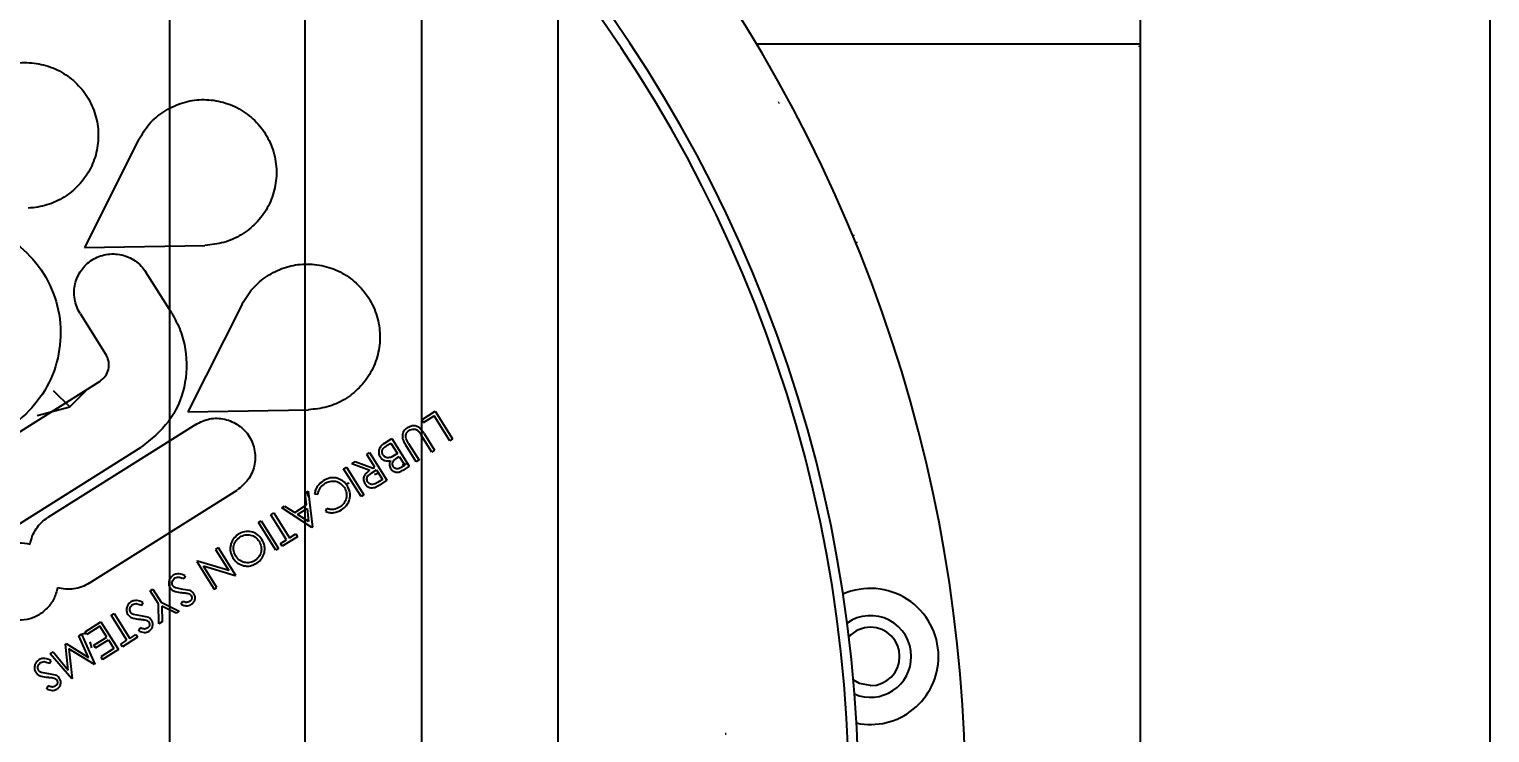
# Model space of a CAD drawing. Header units: inches. Extents: x -347369 to -260369, y 119522 to 149869.
# Drawn here: x -344600.8 to -344525.6, y 139462.2 to 139498.4 of the extents above; entities that cross this region are included whole.
import ezdxf

# ---------------------------------------------------------------- set-up
doc = ezdxf.new("R2010")
doc.units = ezdxf.units.IN
doc.header["$LTSCALE"] = 300
doc.linetypes.add('DOT2', pattern=[0.635, 0, -0.635])
doc.layers.add('INCASTELLATURA MOT', color=4, linetype='Continuous')
doc.layers.add('QUOTE', color=7, linetype='Continuous')
doc.styles.get("Standard").update_dxf_attribs({"font": 'romans.shx'})
doc.dimstyles.new('sc1a100_pollici', dxfattribs={"dimscale": 100, "dimtxt": 3, "dimasz": 3, "dimexe": 0, "dimexo": 0, "dimgap": 1, "dimtad": 1, "dimzin": 12, "dimdsep": 46, "dimtxsty": 'Standard', "dimblk": 'CLOSEDBLANK', "dimcen": 1, "dimclrd": 253, "dimclre": 253, "dimclrt": 2, "dimadec": 0, "dimazin": 3, "dimtfac": 1, "dimtmove": 0, "dimatfit": 1, "dimldrblk": 'CLOSEDBLANK', "dimfxl": 1, "dimtolj": 1, "dimtzin": 0, "dimarcsym": 0})

# ---------------------------------------------------------------- blocks, each defined once
blk = doc.blocks.new('_ClosedBlank')
at = {"color": 0, "linetype": 'ByBlock', "lineweight": -2}
for p, q in [((-1, 0.16667), (0, 0)), ((-1, 0.16667), (-1, -0.16667)), ((0, 0), (-1, -0.16667))]:
    blk.add_line(p, q, dxfattribs=at)
blk = doc.blocks.new('*D17')
at = {"layer": 'Defpoints', "color": 0, "transparency": 16777216}
for p in [(-346133.629, 139932.656), (-344588.625, 139932.656), (-345533.629, 138999.656)]:
    blk.add_point(p, dxfattribs=at)
at = {"layer": 'QUOTE', "color": 253, "lineweight": -2, "transparency": 16777216}
for p, q in [((-346133.629, 140232.656), (-346133.629, 143475.513)), ((-344588.625, 139932.656), (-346133.629, 139932.656)), ((-346133.629, 138999.656), (-346133.629, 139932.656)), ((-345533.629, 138999.656), (-346133.629, 138999.656)), ((-346133.629, 138699.656), (-346133.629, 138399.656))]:
    blk.add_line(p, q, dxfattribs=at)
at = {"layer": 'QUOTE', "color": 253, "lineweight": -2, "transparency": 16777216, "xscale": 300, "yscale": 300, "zscale": 300}
for p, rotation in [((-346133.629, 139932.656), 270), ((-346133.629, 138999.656), 90)]:
    blk.add_blockref('_ClosedBlank', p, dxfattribs=dict(at, rotation=rotation))
at = {"layer": 'QUOTE', "color": 2, "transparency": 16777216, "char_height": 300, "attachment_point": 5, "rotation": 90}
for s, insert in [('\\A1;[3\'-0 3/4"]', (-345805.058, 142004.084)), ('\\A1;933', (-346383.629, 142004.084))]:
    blk.add_mtext(s, dxfattribs=dict(at, insert=insert))
blk = doc.blocks.new('*U50')
at = {"layer": 'INCASTELLATURA MOT', "linetype": 'Continuous'}
for p, q in [((-5997.004, 420.5), (-5997.004, 658)), ((-5990.004, 658), (-5990.004, 408))]:
    blk.add_line(p, q, dxfattribs=at)
blk = doc.blocks.new('*U49')
at = {"layer": 'INCASTELLATURA MOT'}
for p, q in [((-10.005, 658), (-10.005, 412)), ((-3.005, 420.5), (-3.005, 658))]:
    blk.add_line(p, q, dxfattribs=at)
blk = doc.blocks.new('A$C2dc59534')
at = {"layer": 'INCASTELLATURA MOT', "color": 40, "linetype": 'Continuous', "lineweight": 25}
for p, q in [((299, 566.5), (299, 511.5)), ((317, 566.5), (317, 511.5)), ((279.23, 548), (299, 548)), ((247.412, 543.061), (244.627, 537.516)), ((244.627, 537.516), (250.831, 537.629)), ((249.116, 534.139), (247.785, 536.254)), ((244.399, 534.124), (245.731, 532.008)), ((252.739, 534.598), (249.954, 529.053)), ((245.417, 530.629), (237.801, 525.835)), ((243.016, 530.163), (243.863, 529.317)), ((243.863, 529.317), (244.763, 530.217)), ((242.19, 528.868), (243.863, 529.317)), ((249.954, 529.053), (256.158, 529.166)), ((261.996, 528.657), (262.686, 529.091)), ((262.082, 528.519), (262.629, 528.863)), ((263.439, 527.577), (262.629, 528.863)), ((262.686, 529.091), (263.582, 527.667)), ((250.353, 528.418), (242.737, 523.624)), ((262.114, 527.943), (261.899, 528.227)), ((262.082, 528.519), (261.996, 528.657)), ((260.059, 527.438), (260.45, 527.684)), ((260.222, 527.346), (260.398, 527.456)), ((260.377, 527.38), (260.409, 527.439)), ((260.398, 527.456), (260.742, 526.91)), ((260.45, 527.684), (261.346, 526.26)), ((261.712, 526.49), (261.171, 527.349)), ((261.313, 527.439), (261.188, 527.671)), ((261.313, 527.439), (261.854, 526.58)), ((262.513, 526.994), (261.972, 527.853)), ((262.114, 527.943), (262.655, 527.083)), ((263.582, 527.667), (263.439, 527.577)), ((239.931, 522.449), (247.548, 527.244)), ((259.16, 526.872), (259.303, 526.962)), ((259.577, 526.21), (259.16, 526.872)), ((259.303, 526.962), (260.199, 525.538)), ((260.662, 526.86), (260.398, 526.719)), ((260.742, 526.91), (260.662, 526.86)), ((260.751, 526.716), (260.832, 526.767)), ((260.832, 526.767), (261.119, 526.311)), ((261.854, 526.58), (261.712, 526.49)), ((262.655, 527.083), (262.513, 526.994)), ((257.971, 526.123), (258.113, 526.213)), ((258.867, 524.699), (257.971, 526.123)), ((258.113, 526.213), (259.01, 524.789)), ((258.392, 526.388), (258.568, 526.499)), ((259.32, 526.048), (258.392, 526.388)), ((258.568, 526.499), (259.496, 526.159)), ((259.418, 525.919), (259.664, 526.072)), ((259.496, 526.159), (259.577, 526.21)), ((259.774, 525.897), (259.561, 525.826)), ((259.664, 526.072), (259.969, 525.587)), ((261.119, 526.311), (260.955, 526.208)), ((261.239, 526.388), (261.012, 526.312)), ((261.346, 526.26), (261.066, 526.083)), ((258.265, 525.393), (258.11, 525.341)), ((259.582, 525.176), (259.915, 525.359)), ((259.969, 525.587), (259.718, 525.43)), ((260.199, 525.538), (259.915, 525.359)), ((244.867, 520.239), (252.484, 525.033)), ((255.994, 524.879), (256.153, 524.979)), ((256.066, 524.271), (255.994, 524.879)), ((256.175, 524.693), (256.085, 524.933)), ((256.153, 524.979), (256.376, 523.132)), ((256.48, 524.839), (256.646, 524.824)), ((259.01, 524.789), (258.867, 524.699)), ((254.229, 523.768), (254.374, 523.86)), ((255.038, 522.483), (254.229, 523.768)), ((254.374, 523.86), (255.183, 522.574)), ((254.781, 524.116), (254.934, 524.212)), ((256.342, 523.11), (254.781, 524.116)), ((254.934, 524.212), (255.453, 523.884)), ((255.453, 523.884), (256.066, 524.271)), ((255.602, 523.786), (256.089, 524.093)), ((256.169, 523.423), (255.602, 523.786)), ((256.089, 524.093), (256.169, 523.423)), ((257.054, 523.927), (257.112, 524.084)), ((253.581, 523.36), (253.723, 523.45)), ((254.477, 521.936), (253.581, 523.36)), ((253.723, 523.45), (254.62, 522.026)), ((256.376, 523.132), (256.342, 523.11)), ((251.525, 522.067), (251.378, 521.974)), ((252.422, 520.643), (251.525, 522.067)), ((254.72, 522.283), (255.038, 522.483)), ((254.808, 522.144), (254.72, 522.283)), ((255.589, 522.636), (254.808, 522.144)), ((255.183, 522.574), (255.502, 522.775)), ((255.502, 522.775), (255.589, 522.636)), ((250.439, 521.383), (250.407, 521.363)), ((250.407, 521.363), (251.304, 519.939)), ((252.056, 520.898), (250.439, 521.383)), ((251.378, 521.974), (252.056, 520.898)), ((254.62, 522.026), (254.477, 521.936)), ((249.812, 520.617), (249.736, 520.469)), ((252.391, 520.623), (250.758, 521.117)), ((251.444, 520.027), (250.758, 521.117)), ((252.422, 520.643), (252.391, 520.623)), ((248.014, 519.856), (248.154, 519.944)), ((248.442, 519.176), (248.014, 519.856)), ((248.154, 519.944), (248.582, 519.264)), ((249.706, 519.926), (249.319, 520)), ((250.05, 519.87), (249.706, 519.926)), ((251.304, 519.939), (251.444, 520.027)), ((247.635, 519.247), (247.559, 519.099)), ((248.459, 518.148), (248.442, 519.176)), ((248.582, 519.264), (249.51, 518.81)), ((249.345, 518.707), (248.612, 519.064)), ((248.612, 519.064), (248.623, 518.252)), ((249.607, 519.147), (249.668, 519.308)), ((246.002, 518.59), (246.148, 518.682)), ((246.812, 517.305), (246.002, 518.59)), ((246.148, 518.682), (246.957, 517.396)), ((247.53, 518.556), (247.142, 518.63)), ((247.874, 518.5), (247.53, 518.556)), ((249.51, 518.81), (249.345, 518.707)), ((244.334, 517.54), (244.471, 517.627)), ((244.841, 516.427), (244.334, 517.54)), ((244.428, 517.599), (244.702, 517.691)), ((244.471, 517.627), (245.165, 516.075)), ((244.665, 517.749), (245.475, 518.259)), ((244.754, 517.608), (244.665, 517.749)), ((245.421, 518.028), (244.754, 517.608)), ((245.773, 517.47), (245.421, 518.028)), ((245.475, 518.259), (246.371, 516.835)), ((246.957, 517.396), (247.275, 517.597)), ((247.275, 517.597), (247.362, 517.458)), ((247.431, 517.777), (247.491, 517.938)), ((248.623, 518.252), (248.459, 518.148)), ((243.65, 517.109), (243.685, 517.132)), ((243.787, 515.774), (243.65, 517.109)), ((243.685, 517.132), (244.841, 516.427)), ((245.142, 516.061), (243.828, 516.865)), ((243.828, 516.865), (243.99, 515.336)), ((245.005, 516.917), (244.926, 517.222)), ((245.105, 517.05), (245.773, 517.47)), ((245.193, 516.91), (245.105, 517.05)), ((245.193, 516.91), (245.861, 517.33)), ((246.141, 516.885), (245.467, 516.461)), ((246.371, 516.835), (245.556, 516.321)), ((245.861, 517.33), (246.141, 516.885)), ((246.494, 517.105), (246.812, 517.305)), ((246.581, 516.966), (246.494, 517.105)), ((247.362, 517.458), (246.581, 516.966)), ((242.895, 516.264), (242.819, 516.115)), ((242.867, 516.616), (243.007, 516.705)), ((243.967, 515.321), (242.867, 516.616)), ((243.007, 516.705), (243.787, 515.774)), ((245.165, 516.075), (245.142, 516.061)), ((245.467, 516.461), (245.556, 516.321)), ((242.789, 515.572), (242.402, 515.647)), ((243.133, 515.517), (242.789, 515.572)), ((243.99, 515.336), (243.967, 515.321)), ((242.69, 514.793), (242.751, 514.954))]:
    blk.add_line(p, q, dxfattribs=at)
at = {"layer": 'INCASTELLATURA MOT', "color": 40, "linetype": 'DOT2', "lineweight": 18}
for p, q in [((302, 566.5), (302, 511.5)), ((309.5, 511.5), (309.5, 566.5)), ((299, 547.854), (279.318, 547.854)), ((284.189, 538.146), (299, 538.146)), ((284.335, 537.793), (299, 537.793))]:
    blk.add_line(p, q, dxfattribs=at)
at = {"layer": 'INCASTELLATURA MOT', "color": 40, "linetype": 'Continuous', "lineweight": 25, "flags": 128}
blk.add_lwpolyline([(285.108, 514.974), (284.534, 515.088), (284.221, 515.264)], dxfattribs=at)
at = {"layer": 'INCASTELLATURA MOT', "color": 40, "linetype": 'Continuous', "lineweight": 25}
for centre, radius, start, end in [((214, 509), 76, 233.47499, 180), ((214, 509), 70.5, 270, 87.50116), ((214, 509), 70, 270, 85.62614), ((285.108, 516.474), 3.5, 0, 113.95029), ((285.108, 516.474), 2.1, 0, 125.1794), ((285.108, 516.474), 1.5, 90, 138.25986), ((285.108, 516.474), 1.5, 270, 90), ((285.108, 516.474), 2.1, 246.8206, 0), ((285.108, 516.474), 3.5, 258.04971, 0)]:
    blk.add_arc(centre, radius, start, end, dxfattribs=at)
at = {"layer": 'INCASTELLATURA MOT', "color": 40, "linetype": 'DOT2', "lineweight": 18}
for points, knots in [([(147.649, 472.975), (146.604, 475.027), (144.513, 479.132), (142.071, 485.721), (140.167, 492.655), (138.918, 499.963), (138.386, 507.511), (138.622, 515.193), (139.652, 522.89), (141.48, 530.481), (144.082, 537.843), (147.41, 544.86), (151.396, 551.431), (155.953, 557.472), (160.982, 562.919), (166.35, 567.705), (172.004, 571.87), (177.924, 575.443), (184.145, 578.463), (190.718, 580.936), (197.656, 582.831), (204.963, 584.082), (212.511, 584.614), (220.192, 584.378), (227.89, 583.348), (235.481, 581.52), (242.843, 578.918), (249.86, 575.59), (256.431, 571.604), (262.471, 567.047), (267.92, 562.02), (272.699, 556.647), (276.895, 551.01), (279.199, 547.02), (280.351, 545.025)], [0, 0, 0, 0, 0.029124, 0.058249, 0.088734, 0.119994, 0.151901, 0.184313, 0.217069, 0.25, 0.282931, 0.315687, 0.348099, 0.380006, 0.411266, 0.441751, 0.470875, 0.5, 0.529123, 0.558249, 0.588734, 0.619994, 0.651901, 0.684313, 0.717069, 0.75, 0.782931, 0.815687, 0.848099, 0.880006, 0.911266, 0.941751, 0.970875, 1, 1, 1, 1]), ([(230.852, 570.373), (232.236, 569.999), (235.819, 569.031), (241.347, 566.68), (247.372, 563.444), (253.006, 559.553), (258.193, 555.089), (262.872, 550.093), (266.99, 544.626), (270.499, 538.749), (273.361, 532.531), (275.528, 526.041), (277.04, 519.359), (277.435, 514.818), (277.632, 512.547)], [0, 0, 0, 0, 0.0540737, 0.140067, 0.2260603, 0.3120536, 0.3980469, 0.4840402, 0.5700335, 0.6560268, 0.7420201, 0.8280134, 0.9140067, 1, 1, 1, 1]), ([(280.351, 545.025), (281.396, 542.973), (283.487, 538.868), (285.929, 532.279), (287.833, 525.345), (289.082, 518.037), (289.614, 510.489), (289.378, 502.807), (288.348, 495.11), (286.52, 487.519), (283.918, 480.157), (280.59, 473.14), (276.604, 466.569), (272.047, 460.528), (267.018, 455.081), (261.65, 450.295), (255.996, 446.13), (250.076, 442.557), (243.855, 439.537), (237.282, 437.064), (230.344, 435.169), (223.037, 433.918), (215.489, 433.386), (207.808, 433.622), (200.109, 434.652), (192.52, 436.482), (185.152, 439.075), (178.158, 442.434), (172.804, 445.55), (169.97, 447.744), (169.163, 448.369)], [0, 0, 0, 0, 0.033825, 0.067651, 0.103057, 0.139363, 0.176421, 0.214064, 0.252107, 0.290354, 0.328601, 0.366644, 0.404287, 0.441345, 0.477651, 0.513057, 0.546881, 0.580708, 0.614532, 0.648359, 0.683766, 0.720071, 0.757129, 0.794772, 0.832815, 0.871062, 0.909309, 0.947352, 0.984996, 1, 1, 1, 1])]:
    blk.add_open_spline(points, degree=3, knots=knots, dxfattribs=at)
at = {"layer": 'INCASTELLATURA MOT', "color": 40, "linetype": 'Continuous', "lineweight": 25}
for points, knots in [([(238.271, 545.033), (238.443, 545.308), (238.788, 545.858), (239.551, 546.48), (240.438, 546.898), (241.413, 547.074), (242.408, 546.985), (243.356, 546.643), (244.178, 546.054), (244.819, 545.275), (245.224, 544.357), (245.381, 543.376), (245.273, 542.398), (244.928, 541.485), (244.353, 540.696), (243.598, 540.083), (242.71, 539.653), (242.058, 539.575), (241.731, 539.536)], [0, 0, 0, 0, 0.062674, 0.125319, 0.188046, 0.250384, 0.312929, 0.37551, 0.437904, 0.500331, 0.5629, 0.625376, 0.687726, 0.750166, 0.812593, 0.875083, 0.937508, 1, 1, 1, 1]), ([(247.412, 543.061), (247.582, 543.342), (247.923, 543.903), (248.683, 544.535), (249.561, 544.972), (250.534, 545.167), (251.534, 545.091), (252.494, 544.758), (253.333, 544.169), (253.991, 543.379), (254.403, 542.444), (254.558, 541.443), (254.439, 540.45), (254.077, 539.531), (253.485, 538.745), (252.716, 538.141), (251.817, 537.727), (251.16, 537.661), (250.831, 537.629)], [0, 0, 0, 0, 0.062858, 0.125525, 0.187984, 0.250235, 0.312705, 0.375363, 0.437893, 0.50027, 0.562819, 0.625329, 0.68766, 0.750109, 0.812541, 0.875038, 0.9375, 1, 1, 1, 1]), ([(237.977, 538.862), (238.579, 538.772), (239.781, 538.59), (241.376, 537.618), (242.595, 536.233), (243.32, 534.533), (243.472, 532.707), (243.065, 530.93), (242.126, 529.38), (240.768, 528.179), (239.095, 527.466), (237.275, 527.284), (235.48, 527.698), (233.888, 528.637), (232.68, 530.043), (231.968, 531.737), (231.796, 533.579), (232.149, 534.729), (232.326, 535.305)], [0, 0, 0, 0, 0.062584, 0.125134, 0.187667, 0.250057, 0.312608, 0.375005, 0.437551, 0.500043, 0.562577, 0.625099, 0.687608, 0.750114, 0.812552, 0.875079, 0.937412, 1, 1, 1, 1]), ([(244.399, 534.124), (244.336, 534.239), (244.207, 534.472), (244.076, 534.987), (244.093, 535.658), (244.424, 536.378), (244.994, 536.922), (245.73, 537.204), (246.394, 537.197), (246.896, 537.034), (247.242, 536.836), (247.553, 536.579), (247.708, 536.362), (247.785, 536.254)], [0, 0, 0, 0, 0.0622885, 0.1253277, 0.2502625, 0.3752784, 0.4998508, 0.6247416, 0.7492968, 0.8113873, 0.8743211, 0.9377657, 1, 1, 1, 1]), ([(252.739, 534.598), (252.91, 534.881), (253.253, 535.445), (254.016, 536.076), (254.893, 536.51), (255.86, 536.703), (256.852, 536.629), (257.805, 536.302), (258.642, 535.722), (259.304, 534.938), (259.724, 534.001), (259.886, 532.994), (259.768, 531.992), (259.402, 531.064), (258.807, 530.274), (258.035, 529.672), (257.137, 529.262), (256.485, 529.198), (256.158, 529.166)], [0, 0, 0, 0, 0.062803, 0.125415, 0.187894, 0.250175, 0.312645, 0.375314, 0.437882, 0.500266, 0.562844, 0.625334, 0.687602, 0.750133, 0.812604, 0.875013, 0.937444, 1, 1, 1, 1]), ([(249.116, 534.139), (249.277, 533.846), (249.597, 533.261), (249.926, 531.973), (249.878, 530.308), (249.069, 528.466), (248.056, 527.652), (247.548, 527.244)], [0, 0, 0, 0, 0.126042, 0.251496, 0.500666, 0.749605, 1, 1, 1, 1]), ([(245.417, 530.629), (245.519, 530.71), (245.722, 530.874), (245.883, 531.242), (245.894, 531.576), (245.828, 531.834), (245.763, 531.95), (245.731, 532.008)], [0, 0, 0, 0, 0.2500439, 0.499765, 0.7493452, 0.8747353, 1, 1, 1, 1]), ([(250.353, 528.418), (250.588, 528.531), (251.055, 528.755), (251.858, 528.729), (252.471, 528.458), (252.875, 528.115), (253.12, 527.803), (253.298, 527.446), (253.4, 527.059), (253.43, 526.66), (253.362, 526.139), (253.091, 525.522), (252.687, 525.196), (252.484, 525.033)], [0, 0, 0, 0, 0.125035, 0.249927, 0.375183, 0.438331, 0.500119, 0.561919, 0.625195, 0.688419, 0.750478, 0.874835, 1, 1, 1, 1]), ([(261.25, 528.238), (261.217, 528.214), (261.149, 528.167), (261.071, 528.068), (261.02, 527.953), (260.996, 527.83), (261.006, 527.701), (261.06, 527.537), (261.127, 527.423), (261.171, 527.349)], [0, 0, 0, 0, 0.125278, 0.24996, 0.375059, 0.500173, 0.615774, 0.749819, 1, 1, 1, 1]), ([(261.188, 527.671), (261.178, 527.713), (261.159, 527.797), (261.184, 527.922), (261.246, 528.03), (261.31, 528.081), (261.343, 528.107)], [0, 0, 0, 0, 0.254908, 0.501106, 0.741815, 1, 1, 1, 1]), ([(261.899, 528.227), (261.85, 528.26), (261.751, 528.327), (261.577, 528.35), (261.406, 528.321), (261.304, 528.266), (261.25, 528.238)], [0, 0, 0, 0, 0.24923, 0.50087, 0.734294, 1, 1, 1, 1]), ([(261.343, 528.107), (261.385, 528.127), (261.468, 528.168), (261.586, 528.178), (261.676, 528.165), (261.764, 528.128), (261.813, 528.076), (261.846, 528.04)], [0, 0, 0, 0, 0.255262, 0.500548, 0.629114, 0.750852, 1, 1, 1, 1]), ([(260.059, 527.438), (260.005, 527.398), (259.923, 527.339), (259.844, 527.23), (259.802, 527.136), (259.78, 527.035), (259.78, 526.933), (259.804, 526.831), (259.837, 526.77), (259.854, 526.738)], [0, 0, 0, 0, 0.249825, 0.377282, 0.500048, 0.627076, 0.750372, 0.868478, 1, 1, 1, 1]), ([(260.001, 526.835), (259.988, 526.86), (259.964, 526.908), (259.953, 526.989), (259.962, 527.068), (260, 527.167), (260.093, 527.262), (260.179, 527.318), (260.222, 527.346)], [0, 0, 0, 0, 0.1291021, 0.2499646, 0.3746925, 0.5003349, 0.7491955, 1, 1, 1, 1]), ([(261.846, 528.04), (261.862, 528.018), (261.906, 527.958), (261.946, 527.894), (261.972, 527.853)], [0, 0, 0, 0, 0.362412, 1, 1, 1, 1]), ([(259.854, 526.738), (259.886, 526.697), (259.95, 526.615), (260.089, 526.545), (260.24, 526.529), (260.336, 526.549), (260.384, 526.558)], [0, 0, 0, 0, 0.251289, 0.502893, 0.750591, 1, 1, 1, 1]), ([(260.398, 526.719), (260.358, 526.708), (260.282, 526.69), (260.169, 526.701), (260.07, 526.749), (260.024, 526.806), (260.001, 526.835)], [0, 0, 0, 0, 0.2843, 0.527878, 0.756307, 1, 1, 1, 1]), ([(260.384, 526.558), (260.368, 526.526), (260.336, 526.461), (260.322, 526.352), (260.338, 526.241), (260.372, 526.176), (260.389, 526.144)], [0, 0, 0, 0, 0.251614, 0.5013737, 0.7504618, 1, 1, 1, 1]), ([(260.537, 526.237), (260.525, 526.26), (260.501, 526.305), (260.492, 526.382), (260.501, 526.457), (260.54, 526.55), (260.63, 526.637), (260.711, 526.69), (260.751, 526.716)], [0, 0, 0, 0, 0.125434, 0.250371, 0.374825, 0.500802, 0.74975, 1, 1, 1, 1]), ([(259.32, 526.048), (259.264, 526.01), (259.151, 525.934), (259.039, 525.797), (258.997, 525.661), (258.994, 525.555), (259.018, 525.45), (259.053, 525.387), (259.07, 525.355)], [0, 0, 0, 0, 0.250027, 0.498946, 0.625137, 0.750213, 0.871798, 1, 1, 1, 1]), ([(259.218, 525.449), (259.207, 525.471), (259.183, 525.515), (259.17, 525.589), (259.176, 525.663), (259.211, 525.754), (259.298, 525.84), (259.377, 525.892), (259.418, 525.919)], [0, 0, 0, 0, 0.125607, 0.250568, 0.375424, 0.500321, 0.742084, 1, 1, 1, 1]), ([(260.389, 526.144), (260.409, 526.117), (260.448, 526.064), (260.528, 526.004), (260.617, 525.966), (260.745, 525.946), (260.903, 525.986), (261.011, 526.051), (261.066, 526.083)], [0, 0, 0, 0, 0.126985, 0.248357, 0.375138, 0.500859, 0.749604, 1, 1, 1, 1]), ([(260.955, 526.208), (260.916, 526.186), (260.848, 526.147), (260.752, 526.122), (260.679, 526.127), (260.624, 526.149), (260.575, 526.186), (260.55, 526.219), (260.537, 526.237)], [0, 0, 0, 0, 0.283953, 0.500658, 0.624736, 0.74311, 0.865294, 1, 1, 1, 1]), ([(256.923, 525.514), (256.813, 525.428), (256.649, 525.301), (256.519, 525.048), (256.493, 524.909), (256.48, 524.839)], [0, 0, 0, 0, 0.499697, 0.747292, 1, 1, 1, 1]), ([(256.646, 524.824), (256.674, 524.936), (256.716, 525.1), (256.862, 525.273), (256.952, 525.339), (256.999, 525.373)], [0, 0, 0, 0, 0.499256, 0.734806, 1, 1, 1, 1]), ([(257.669, 525.636), (257.604, 525.651), (257.475, 525.68), (257.212, 525.664), (257.039, 525.574), (256.923, 525.514)], [0, 0, 0, 0, 0.256654, 0.5028017, 1, 1, 1, 1]), ([(256.999, 525.373), (257.084, 525.418), (257.254, 525.506), (257.502, 525.504), (257.686, 525.449), (257.86, 525.357), (257.951, 525.24), (258.011, 525.161)], [0, 0, 0, 0, 0.250516, 0.500186, 0.627346, 0.750871, 1, 1, 1, 1]), ([(258.17, 525.243), (258.104, 525.332), (257.971, 525.511), (257.77, 525.594), (257.669, 525.636)], [0, 0, 0, 0, 0.500159, 1, 1, 1, 1]), ([(258.011, 525.161), (258.056, 525.071), (258.122, 524.939), (258.132, 524.743), (258.102, 524.556), (257.999, 524.333), (257.851, 524.217), (257.776, 524.159)], [0, 0, 0, 0, 0.255808, 0.37693, 0.500896, 0.749629, 1, 1, 1, 1]), ([(257.866, 524.02), (257.959, 524.089), (258.144, 524.228), (258.273, 524.503), (258.311, 524.735), (258.303, 524.975), (258.223, 525.135), (258.17, 525.243)], [0, 0, 0, 0, 0.250529, 0.50028, 0.627366, 0.751036, 1, 1, 1, 1]), ([(259.07, 525.355), (259.1, 525.315), (259.16, 525.234), (259.293, 525.164), (259.439, 525.141), (259.533, 525.164), (259.582, 525.176)], [0, 0, 0, 0, 0.2506769, 0.4999387, 0.7411684, 1, 1, 1, 1]), ([(259.718, 525.43), (259.678, 525.405), (259.598, 525.356), (259.486, 525.314), (259.39, 525.322), (259.324, 525.347), (259.263, 525.39), (259.234, 525.429), (259.218, 525.449)], [0, 0, 0, 0, 0.251163, 0.500596, 0.624007, 0.750632, 0.870161, 1, 1, 1, 1]), ([(241.828, 522.252), (241.859, 522.391), (241.922, 522.669), (242.127, 523.044), (242.393, 523.378), (242.622, 523.542), (242.737, 523.624)], [0, 0, 0, 0, 0.248736, 0.499808, 0.750376, 1, 1, 1, 1]), ([(257.054, 523.927), (257.123, 523.905), (257.26, 523.862), (257.548, 523.864), (257.739, 523.957), (257.866, 524.02)], [0, 0, 0, 0, 0.252142, 0.503558, 1, 1, 1, 1]), ([(257.776, 524.159), (257.671, 524.108), (257.514, 524.032), (257.28, 524.035), (257.168, 524.068), (257.112, 524.084)], [0, 0, 0, 0, 0.499937, 0.74945, 1, 1, 1, 1]), ([(253.766, 522.492), (253.692, 522.586), (253.544, 522.773), (253.21, 522.901), (252.857, 522.916), (252.651, 522.812), (252.548, 522.76)], [0, 0, 0, 0, 0.250706, 0.50076, 0.750107, 1, 1, 1, 1]), ([(243.237, 520.013), (243.186, 519.816), (243.083, 519.423), (242.715, 518.932), (242.24, 518.559), (241.672, 518.344), (241.065, 518.314), (240.472, 518.463), (239.95, 518.786), (239.544, 519.25), (239.301, 519.817), (239.233, 520.43), (239.359, 521.031), (239.649, 521.568), (240.091, 521.985), (240.633, 522.25), (241.233, 522.367), (241.629, 522.291), (241.828, 522.252)], [0, 0, 0, 0, 0.06265, 0.12511, 0.187557, 0.24996, 0.312396, 0.375045, 0.437677, 0.500126, 0.562743, 0.62522, 0.687762, 0.75035, 0.812461, 0.874893, 0.937392, 1, 1, 1, 1]), ([(252.548, 522.76), (252.456, 522.69), (252.319, 522.584), (252.205, 522.381), (252.15, 522.214), (252.127, 522.04), (252.139, 521.804), (252.218, 521.647), (252.271, 521.541)], [0, 0, 0, 0, 0.250104, 0.374329, 0.500782, 0.628496, 0.751094, 1, 1, 1, 1]), ([(252.418, 521.634), (252.375, 521.72), (252.31, 521.849), (252.297, 522.041), (252.314, 522.182), (252.36, 522.316), (252.455, 522.48), (252.565, 522.567), (252.639, 522.625)], [0, 0, 0, 0, 0.250103, 0.37515, 0.500498, 0.62463, 0.749625, 1, 1, 1, 1]), ([(252.639, 522.625), (252.723, 522.666), (252.89, 522.748), (253.174, 522.732), (253.442, 522.625), (253.56, 522.474), (253.618, 522.399)], [0, 0, 0, 0, 0.250431, 0.5005, 0.750409, 1, 1, 1, 1]), ([(253.618, 522.399), (253.661, 522.313), (253.726, 522.184), (253.74, 521.993), (253.717, 521.806), (253.623, 521.582), (253.478, 521.465), (253.406, 521.407)], [0, 0, 0, 0, 0.250459, 0.375379, 0.500891, 0.750561, 1, 1, 1, 1]), ([(253.5, 521.272), (253.591, 521.343), (253.727, 521.451), (253.84, 521.654), (253.894, 521.818), (253.913, 521.992), (253.897, 522.227), (253.818, 522.386), (253.766, 522.492)], [0, 0, 0, 0, 0.251115, 0.375974, 0.500521, 0.624375, 0.750919, 1, 1, 1, 1]), ([(252.271, 521.541), (252.345, 521.446), (252.455, 521.304), (252.665, 521.191), (252.834, 521.139), (253.01, 521.119), (253.242, 521.139), (253.397, 521.218), (253.5, 521.272)], [0, 0, 0, 0, 0.250521, 0.372981, 0.501238, 0.628711, 0.751268, 1, 1, 1, 1]), ([(253.406, 521.407), (253.321, 521.367), (253.152, 521.287), (252.911, 521.294), (252.733, 521.351), (252.566, 521.444), (252.477, 521.558), (252.418, 521.634)], [0, 0, 0, 0, 0.250272, 0.500188, 0.625459, 0.75016, 1, 1, 1, 1]), ([(249.192, 520.648), (249.144, 520.611), (249.048, 520.538), (248.971, 520.367), (248.956, 520.213), (248.985, 520.093), (249.015, 520.039), (249.03, 520.01)], [0, 0, 0, 0, 0.250232, 0.499453, 0.749199, 0.868565, 1, 1, 1, 1]), ([(249.812, 520.617), (249.711, 520.666), (249.562, 520.738), (249.339, 520.723), (249.242, 520.673), (249.192, 520.648)], [0, 0, 0, 0, 0.499334, 0.744386, 1, 1, 1, 1]), ([(249.293, 520.518), (249.328, 520.535), (249.399, 520.568), (249.559, 520.556), (249.665, 520.503), (249.736, 520.469)], [0, 0, 0, 0, 0.249795, 0.4995008, 1, 1, 1, 1]), ([(244.867, 520.239), (244.744, 520.171), (244.496, 520.035), (244.08, 519.939), (243.653, 519.917), (243.375, 519.981), (243.237, 520.013)], [0, 0, 0, 0, 0.249448, 0.500105, 0.751046, 1, 1, 1, 1]), ([(249.03, 520.01), (249.065, 519.968), (249.139, 519.878), (249.354, 519.784), (249.527, 519.768), (249.64, 519.757)], [0, 0, 0, 0, 0.236837, 0.499325, 1, 1, 1, 1]), ([(249.182, 520.11), (249.173, 520.129), (249.154, 520.165), (249.14, 520.224), (249.138, 520.282), (249.154, 520.357), (249.2, 520.445), (249.261, 520.493), (249.293, 520.518)], [0, 0, 0, 0, 0.1331, 0.257218, 0.378041, 0.501709, 0.740343, 1, 1, 1, 1]), ([(249.319, 520), (249.292, 520.013), (249.238, 520.039), (249.201, 520.086), (249.182, 520.11)], [0, 0, 0, 0, 0.500506, 1, 1, 1, 1]), ([(250.263, 519.7), (250.234, 519.738), (250.177, 519.812), (250.093, 519.851), (250.05, 519.87)], [0, 0, 0, 0, 0.499703, 1, 1, 1, 1]), ([(247.016, 519.278), (246.967, 519.241), (246.871, 519.168), (246.794, 518.996), (246.779, 518.843), (246.809, 518.723), (246.838, 518.669), (246.853, 518.64)], [0, 0, 0, 0, 0.249976, 0.49929, 0.749281, 0.868593, 1, 1, 1, 1]), ([(247.006, 518.74), (246.988, 518.777), (246.963, 518.832), (246.962, 518.912), (246.977, 518.986), (247.023, 519.075), (247.084, 519.123), (247.116, 519.148)], [0, 0, 0, 0, 0.256387, 0.37733, 0.501001, 0.740156, 1, 1, 1, 1]), ([(247.635, 519.247), (247.535, 519.296), (247.385, 519.368), (247.162, 519.353), (247.065, 519.303), (247.016, 519.278)], [0, 0, 0, 0, 0.499351, 0.744396, 1, 1, 1, 1]), ([(247.116, 519.148), (247.152, 519.165), (247.223, 519.198), (247.383, 519.186), (247.489, 519.133), (247.559, 519.099)], [0, 0, 0, 0, 0.249774, 0.499486, 1, 1, 1, 1]), ([(249.607, 519.147), (249.694, 519.116), (249.822, 519.07), (250.006, 519.088), (250.086, 519.128), (250.128, 519.149)], [0, 0, 0, 0, 0.501909, 0.742528, 1, 1, 1, 1]), ([(249.64, 519.757), (249.7, 519.753), (249.791, 519.746), (249.882, 519.734), (249.913, 519.73)], [0, 0, 0, 0, 0.65463, 1, 1, 1, 1]), ([(250.038, 519.298), (250.009, 519.283), (249.951, 519.254), (249.82, 519.252), (249.729, 519.285), (249.668, 519.308)], [0, 0, 0, 0, 0.254051, 0.500242, 1, 1, 1, 1]), ([(249.913, 519.73), (249.953, 519.719), (250.013, 519.703), (250.082, 519.653), (250.107, 519.619), (250.119, 519.602)], [0, 0, 0, 0, 0.500482, 0.743703, 1, 1, 1, 1]), ([(250.119, 519.602), (250.133, 519.575), (250.153, 519.535), (250.153, 519.475), (250.145, 519.431), (250.129, 519.39), (250.096, 519.341), (250.062, 519.315), (250.038, 519.298)], [0, 0, 0, 0, 0.2506126, 0.3735589, 0.5012024, 0.6269938, 0.7511967, 1, 1, 1, 1]), ([(250.128, 519.149), (250.169, 519.181), (250.252, 519.245), (250.311, 519.368), (250.328, 519.473), (250.323, 519.58), (250.287, 519.652), (250.263, 519.7)], [0, 0, 0, 0, 0.249431, 0.50041, 0.625332, 0.750771, 1, 1, 1, 1]), ([(246.853, 518.64), (246.889, 518.598), (246.963, 518.509), (247.178, 518.414), (247.35, 518.398), (247.463, 518.387)], [0, 0, 0, 0, 0.236988, 0.499334, 1, 1, 1, 1]), ([(247.142, 518.63), (247.115, 518.643), (247.061, 518.669), (247.024, 518.717), (247.006, 518.74)], [0, 0, 0, 0, 0.5005, 1, 1, 1, 1]), ([(247.463, 518.387), (247.523, 518.383), (247.614, 518.376), (247.705, 518.364), (247.737, 518.36)], [0, 0, 0, 0, 0.65459, 1, 1, 1, 1]), ([(247.737, 518.36), (247.777, 518.349), (247.837, 518.333), (247.905, 518.283), (247.93, 518.249), (247.943, 518.232)], [0, 0, 0, 0, 0.500473, 0.743601, 1, 1, 1, 1]), ([(248.086, 518.33), (248.058, 518.368), (248.001, 518.442), (247.916, 518.481), (247.874, 518.5)], [0, 0, 0, 0, 0.499712, 1, 1, 1, 1]), ([(247.951, 517.779), (247.993, 517.811), (248.076, 517.875), (248.135, 517.998), (248.151, 518.103), (248.146, 518.21), (248.11, 518.282), (248.086, 518.33)], [0, 0, 0, 0, 0.249529, 0.500418, 0.62531, 0.750762, 1, 1, 1, 1]), ([(247.431, 517.777), (247.517, 517.746), (247.646, 517.7), (247.829, 517.718), (247.909, 517.758), (247.951, 517.779)], [0, 0, 0, 0, 0.501959, 0.742588, 1, 1, 1, 1]), ([(247.862, 517.928), (247.832, 517.913), (247.775, 517.884), (247.643, 517.882), (247.552, 517.916), (247.491, 517.938)], [0, 0, 0, 0, 0.254054, 0.500232, 1, 1, 1, 1]), ([(247.943, 518.232), (247.956, 518.205), (247.976, 518.165), (247.977, 518.105), (247.969, 518.061), (247.953, 518.02), (247.92, 517.971), (247.885, 517.945), (247.862, 517.928)], [0, 0, 0, 0, 0.250619, 0.373616, 0.50122, 0.627095, 0.751216, 1, 1, 1, 1]), ([(242.275, 516.294), (242.227, 516.257), (242.13, 516.183), (242.053, 516.012), (242.039, 515.859), (242.069, 515.739), (242.098, 515.685), (242.113, 515.657)], [0, 0, 0, 0, 0.249977, 0.499295, 0.749282, 0.868573, 1, 1, 1, 1]), ([(242.265, 515.757), (242.248, 515.794), (242.222, 515.848), (242.221, 515.928), (242.237, 516.002), (242.283, 516.091), (242.344, 516.139), (242.376, 516.165)], [0, 0, 0, 0, 0.256663, 0.377535, 0.500905, 0.740468, 1, 1, 1, 1]), ([(242.895, 516.264), (242.795, 516.312), (242.646, 516.384), (242.422, 516.37), (242.325, 516.32), (242.275, 516.294)], [0, 0, 0, 0, 0.499383, 0.74441, 1, 1, 1, 1]), ([(242.376, 516.165), (242.411, 516.181), (242.483, 516.214), (242.643, 516.202), (242.748, 516.15), (242.819, 516.115)], [0, 0, 0, 0, 0.249734, 0.499457, 1, 1, 1, 1]), ([(242.113, 515.657), (242.148, 515.614), (242.222, 515.525), (242.437, 515.431), (242.609, 515.414), (242.723, 515.403)], [0, 0, 0, 0, 0.237281, 0.499348, 1, 1, 1, 1]), ([(242.402, 515.647), (242.375, 515.659), (242.321, 515.685), (242.284, 515.733), (242.265, 515.757)], [0, 0, 0, 0, 0.50049, 1, 1, 1, 1]), ([(242.723, 515.403), (242.783, 515.399), (242.874, 515.393), (242.965, 515.381), (242.996, 515.376)], [0, 0, 0, 0, 0.654511, 1, 1, 1, 1]), ([(242.996, 515.376), (243.037, 515.366), (243.097, 515.349), (243.165, 515.299), (243.19, 515.265), (243.202, 515.248)], [0, 0, 0, 0, 0.500456, 0.743402, 1, 1, 1, 1]), ([(243.346, 515.346), (243.317, 515.384), (243.26, 515.458), (243.176, 515.497), (243.133, 515.517)], [0, 0, 0, 0, 0.499729, 1, 1, 1, 1]), ([(243.211, 514.795), (243.252, 514.827), (243.336, 514.892), (243.395, 515.015), (243.411, 515.12), (243.405, 515.227), (243.37, 515.299), (243.346, 515.346)], [0, 0, 0, 0, 0.249754, 0.500433, 0.625274, 0.750744, 1, 1, 1, 1]), ([(242.69, 514.793), (242.777, 514.763), (242.906, 514.717), (243.09, 514.733), (243.17, 514.774), (243.211, 514.795)], [0, 0, 0, 0, 0.50043, 0.749974, 1, 1, 1, 1]), ([(243.121, 514.944), (243.092, 514.929), (243.034, 514.9), (242.902, 514.898), (242.812, 514.932), (242.751, 514.954)], [0, 0, 0, 0, 0.254028, 0.500198, 1, 1, 1, 1]), ([(243.202, 515.248), (243.216, 515.221), (243.236, 515.181), (243.236, 515.121), (243.228, 515.078), (243.212, 515.036), (243.18, 514.988), (243.145, 514.962), (243.121, 514.944)], [0, 0, 0, 0, 0.250629, 0.373717, 0.501251, 0.627289, 0.75125, 1, 1, 1, 1])]:
    blk.add_open_spline(points, degree=3, knots=knots, dxfattribs=at)
at = {"layer": 'INCASTELLATURA MOT', "color": 40, "linetype": 'DOT2', "lineweight": 18}
blk.add_open_spline([(277.632, 512.547), (277.681, 509.764), (277.781, 504.2), (276.547, 495.919), (274.321, 487.866), (271.042, 480.173), (266.792, 472.974), (261.638, 466.392), (255.669, 460.538), (248.987, 455.514), (241.707, 451.405), (233.952, 448.281), (225.856, 446.196), (217.557, 445.186), (209.197, 445.268), (200.919, 446.44), (192.866, 448.683), (185.173, 451.957), (177.974, 456.208), (171.392, 461.362), (165.538, 467.331), (160.515, 474.013), (156.401, 481.293), (153.294, 489.049), (151.148, 497.141), (150.628, 502.683), (150.368, 505.453)], degree=3, dxfattribs=at)

msp = doc.modelspace()

# ---------------------------------------------------------------- block references
msp.add_blockref('A$C2dc59534', (-344842.629, 138949.656))
at = {"layer": 'INCASTELLATURA MOT'}
for name, p in [('*U50', (-338583.625, 138999.656)), ('*U49', (-344583.625, 138999.656))]:
    msp.add_blockref(name, p, dxfattribs=at)

# ---------------------------------------------------------------- dimensions: what is measured, and where the dimension line sits
at = {"layer": 'QUOTE'}
dim = msp.add_linear_dim(base=(-346133.629, 139932.656), p1=(-345533.629, 138999.656), p2=(-344588.625, 139932.656), angle=90, dimstyle='sc1a100_pollici', override={"dimpost": '\\X'}, dxfattribs=at)
dim.commit()
dim.dimension.update_dxf_attribs({"geometry": '*D17', "text_midpoint": (-346133.629, 142004.084)})

doc.saveas('drawing.dxf')
